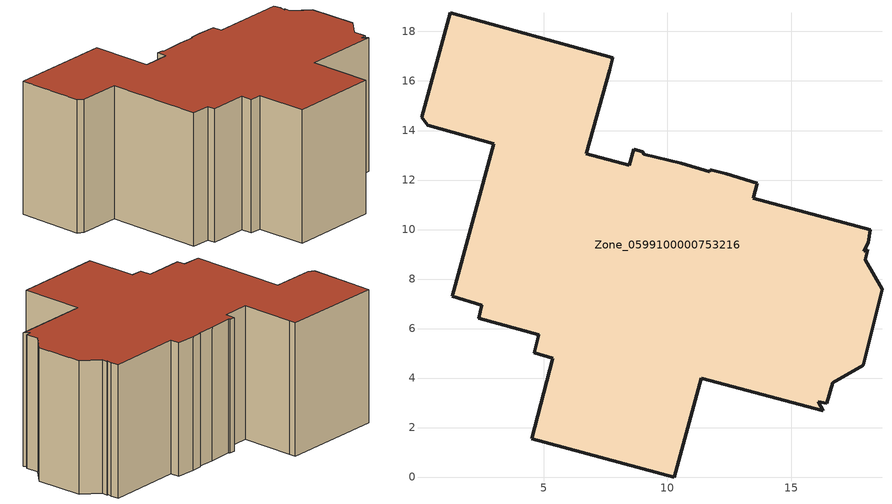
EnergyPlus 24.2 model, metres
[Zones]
Zone_0599100000753216
 floor ground (C_G): 11.36,4 10.28,0 4.51,1.55 5.37,4.81 4.62,5.02 4.8,5.75 2.38,6.41 2.5,6.95 1.31,7.3 2.98,13.47 0.33,14.21 0.07,14.54 1.24,18.75 7.8,16.93 7.67,16.45 6.73,13.07 8.46,12.59 8.64,13.24 9.01,13.14 9.05,13.03 10.56,12.68 11.7,12.33 11.72,12.41 12.38,12.26 13.63,11.86 13.47,11.26 18.2,9.99 18.12,9.47 17.93,9.12 18.09,9.19 17.98,8.78 18.67,7.59 17.91,4.53 16.67,3.81 16.43,2.98 16.08,3.04 16.29,2.67 z0
 wall outside (C_F): 13.63,11.86 12.38,12.26 11.72,12.41 11.7,12.33 10.56,12.68 9.05,13.03 9.01,13.14 8.64,13.24 8.46,12.59 6.73,13.07 7.67,16.45 7.8,16.93 1.24,18.75 0.07,14.54 0.33,14.21 2.98,13.47 1.31,7.3 2.5,6.95 2.38,6.41 4.8,5.75 4.62,5.02 5.37,4.81 4.51,1.55 10.28,0 11.36,4 16.29,2.67 16.08,3.04 16.43,2.98 16.67,3.81 17.91,4.53 18.67,7.59 17.98,8.78 18.09,9.19 17.93,9.12 18.12,9.47 18.2,9.99 13.47,11.26 13.63,11.86 z0:8.82
 roof outside (C_R): 10.28,0 11.36,4 16.29,2.67 16.08,3.04 16.43,2.98 16.67,3.81 17.91,4.53 18.67,7.59 17.98,8.78 18.09,9.19 17.93,9.12 18.12,9.47 18.2,9.99 13.47,11.26 13.63,11.86 12.38,12.26 11.72,12.41 11.7,12.33 10.56,12.68 9.05,13.03 9.01,13.14 8.64,13.24 8.46,12.59 6.73,13.07 7.67,16.45 7.8,16.93 1.24,18.75 0.07,14.54 0.33,14.21 2.98,13.47 1.31,7.3 2.5,6.95 2.38,6.41 4.8,5.75 4.62,5.02 5.37,4.81 4.51,1.55 z8.82
[BUILDING]
Pand.0599100000753216: North Axis=0; Terrain=City; Loads Convergence Tolerance Value=0.04; Temperature Convergence Tolerance Value=0.4; Solar Distribution=FullExterior; Maximum Number of Warmup Days=25; Minimum Number of Warmup Days=1
[Site:Location]
Rotterdam.The.Hague.AP_ZH_NLD Design_Conditions: Latitude=51.96; Longitude=4.45; Time Zone=1; Elevation=-4.5
[SITE:GROUNDTEMPERATURE:BUILDINGSURFACE]
18, 18, 18, 18, 18, 18, 18, 18, 18, 18, 18, 18
[MATERIAL] Thermal Absorptance=0.9; Solar Absorptance=0.7; Visible Absorptance=0.7
Name | Roughness | Thickness | Conductivity | Density | Specific Heat
G.D.2006-2014 | MediumSmooth | 0.15 | 0.06 | 540 | 1210
F.D.2006-2014 | Rough | 0.3 | 0.12 | 1920 | 840
R.D.2006-2014 | MediumRough | 0.2 | 0.08 | 1500 | 1000
[CONSTRUCTION]
C_G: G.D.2006-2014
C_F: F.D.2006-2014
C_R: R.D.2006-2014
[ZONE]
Zone_0599100000753216: Type=1; Multiplier=1; Ceiling Height=Autocalculate; Volume=Autocalculate; Floor Area=autocalculate; Part of Total Floor Area=Yes
[ZONEINFILTRATION:DESIGNFLOWRATE]
Infil_Zone_0599100000753216: Zone or ZoneList or Space or SpaceList=Zone_0599100000753216; Schedule=AlwaysOn; Design Flow Rate Calculation Method=Flow/Area; Flow Rate per Floor Area=0.0021; Constant Term Coefficient=1; Temperature Term Coefficient=0; Velocity Term Coefficient=0; Velocity Squared Term Coefficient=0
[HVACTEMPLATE:ZONE:IDEALLOADSAIRSYSTEM]
Zone_0599100000753216: Maximum Heating Supply Air Temperature=50; Minimum Cooling Supply Air Temperature=13; Maximum Heating Supply Air Humidity Ratio=0.0156; Minimum Cooling Supply Air Humidity Ratio=0.0077; Heating Limit=NoLimit; Cooling Limit=NoLimit; Dehumidification Control Type=ConstantSensibleHeatRatio; Cooling Sensible Heat Ratio=0.7; Dehumidification Setpoint=60; Humidification Control Type=None; Humidification Setpoint=30; Outdoor Air Method=None; Outdoor Air Flow Rate per Person=0.00944; Outdoor Air Flow Rate per Zone Floor Area=0; Outdoor Air Flow Rate per Zone=0; Demand Controlled Ventilation Type=None; Outdoor Air Economizer Type=NoEconomizer; Heat Recovery Type=None; Sensible Heat Recovery Effectiveness=0.7; Latent Heat Recovery Effectiveness=0.65
[ZONECONTROL:THERMOSTAT]
ThermostatControl_Zone_0599100000753216: Zone or ZoneList=Zone_0599100000753216; Control Type Schedule=DualSetpointControlType; Control 1=Thermostat_Zone_0599100000753216; Temperature Difference Between Cutout And Setpoint=0
[THERMOSTATSETPOINT:DUALSETPOINT]
Thermostat_Zone_0599100000753216: Heating Setpoint Temperature Schedule=HeatingSetpoint_Zone_0599100000753216; Cooling Setpoint Temperature Schedule=CoolingSetpoint_Zone_0599100000753216
[SCHEDULE:COMPACT]
HeatingSetpoint_Zone_0599100000753216: Through: 12/31, For: AllDays, Until: 24:00, 21
CoolingSetpoint_Zone_0599100000753216: Through: 12/31, For: AllDays, Until: 24:00, 24
DualSetpointControlType: Through: 12/31, For: AllDays, Until: 24:00, 4
AlwaysOn: Through: 12/31, For: AllDays, Until: 24:00, 1
